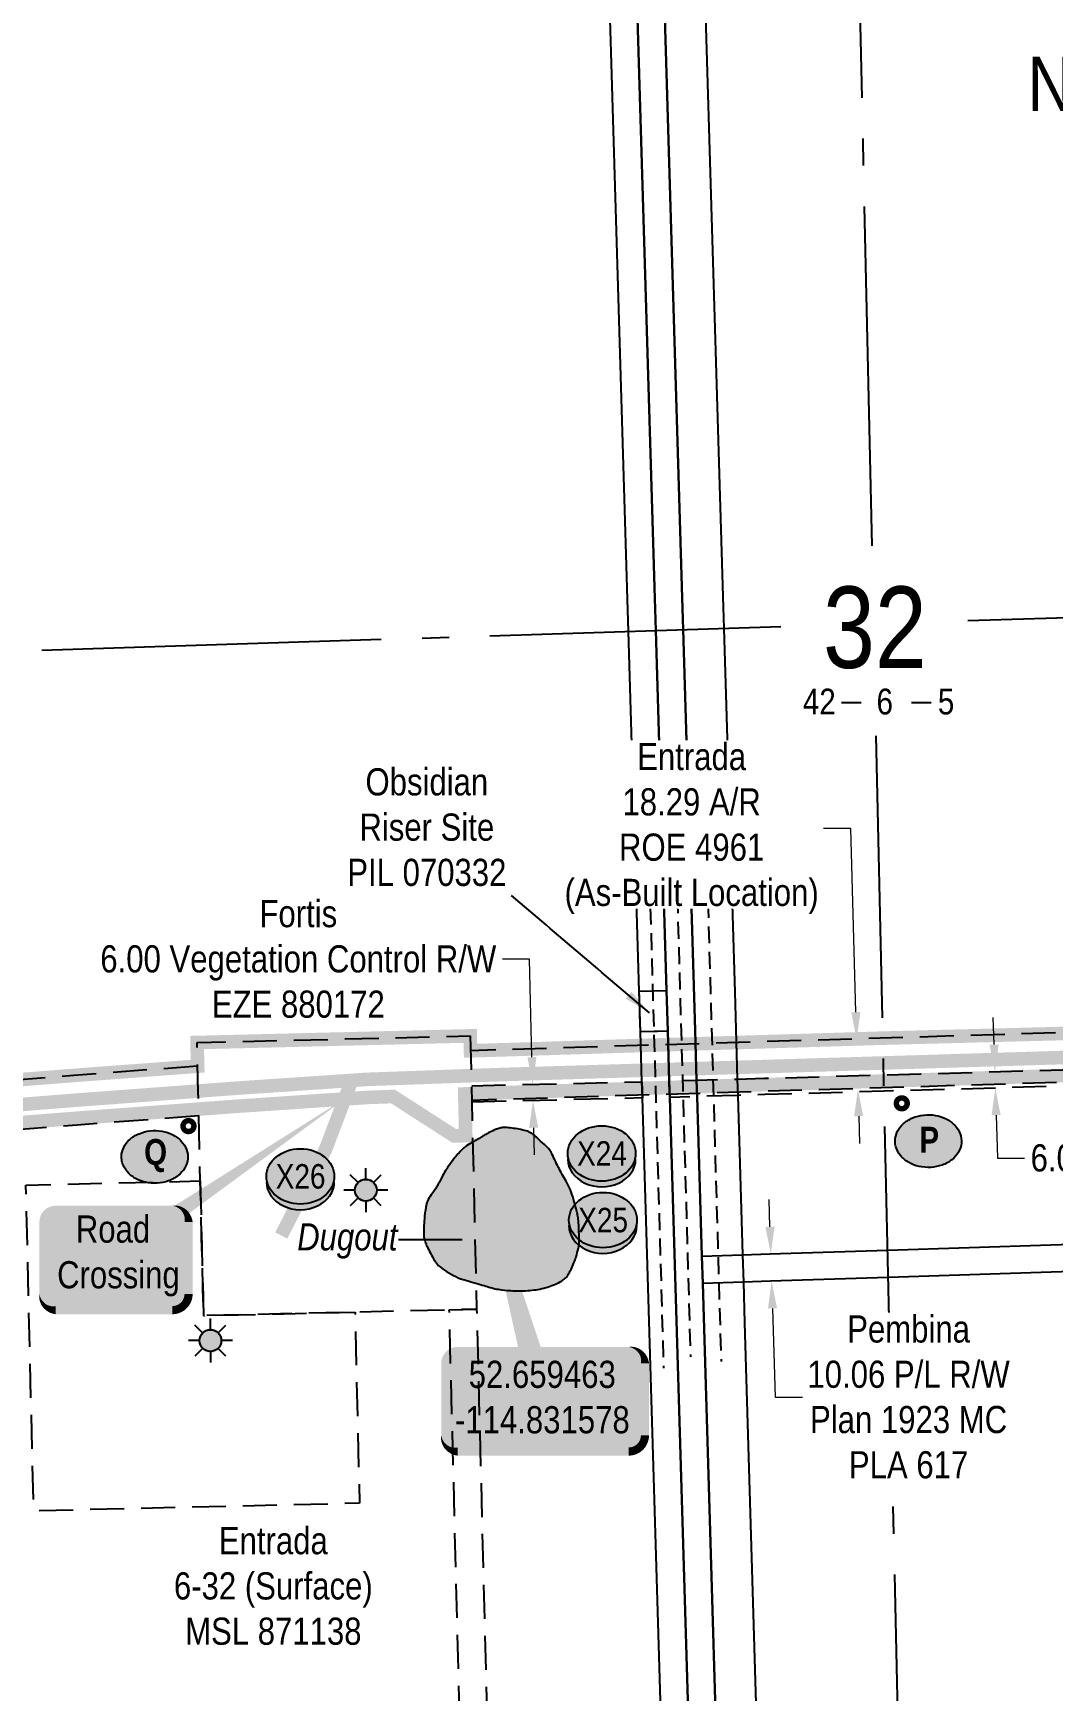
# Model space of a CAD drawing. Extents: x 643442 to 651909, y 5835058 to 5841090.
# Drawn here: x 646495 to 646870, y 5836394 to 5837005 of the extents above; entities that cross this region are included whole.
import ezdxf
from ezdxf.enums import TextEntityAlignment as Align

# ---------------------------------------------------------------- set-up
doc = ezdxf.new("R2010")
doc.units = 0
doc.header["$LTSCALE"] = 5
doc.header["$PDSIZE"] = 0.5
for name, pattern in [('CENTERLINEX3', [5, 2.5, -1, 0.5, -1]), ('foc-ACCESSROAD', [3.75, 2.5, -1.25]), ('foc-FLOWLINE', [3.75, 2.5, -1.25]), ('foc-QUARTERLINE', [33, 25, -3, 2, -3]), ('UG_PIPE', [1.875, 1.25, -0.625])]:
    doc.linetypes.add(name, pattern=pattern)
doc.layers.get('Defpoints').update_dxf_attribs({"color": 9})
for name, color, linetype in [('10', 1, 'Continuous'), ('9', 3, 'Continuous'), ('AS-PIPE-UG', 44, 'UG_PIPE'), ('AS-ROADS', 254, 'Continuous'), ('C-RW', 13, 'Continuous'), ('C-SYMBOL', 7, 'Continuous'), ('C-WS', 13, 'foc-ACCESSROAD'), ('CG-NOTES', 7, 'Continuous'), ('DETAIL-T', 7, 'Continuous'), ('F-AR', 190, 'foc-ACCESSROAD'), ('F-EZE', 190, 'foc-FLOWLINE'), ('F-FLOWLINE', 190, 'foc-FLOWLINE'), ('F-RW', 190, 'Continuous'), ('F-WS', 190, 'foc-ACCESSROAD'), ('F-WS-S', 8, 'Continuous'), ('L-SECLBL', 7, 'Continuous'), ('L-SECQ', 8, 'foc-QUARTERLINE'), ('P-CROSSINGS', 250, 'Continuous'), ('P-PROPOSED-WL1', 10, 'Continuous'), ('PIL', 7, 'Continuous'), ('T-WATER', 160, 'Continuous'), ('T-WATER-H', 133, 'Continuous'), ('T-WATER-T', 170, 'Continuous')]:
    doc.layers.add(name, color=color, linetype=linetype)
doc.layers.add('AS-TRAPPER BOUNDARY', color=7, linetype='CENTERLINEX3', true_color=0xb85c00, transparency=0.6)
for name, color, linetype, lineweight in [('C-WS-T', 13, 'Continuous', 9), ('F-AR-T', 190, 'Continuous', 9), ('F-RW-T', 190, 'Continuous', 9), ('F-VCE-T', 190, 'Continuous', 9), ('F-WS-T', 190, 'Continuous', 9)]:
    doc.layers.add(name, color=color, linetype=linetype, lineweight=lineweight)
doc.styles.add('100L', font='ARIALN.TTF', dxfattribs={"height": 11})
doc.styles.add('175L', font='ARIALN.TTF', dxfattribs={"height": 20})
doc.styles.add('80', font='ARIALN.TTF', dxfattribs={"height": 10})
doc.styles.add('80CG', font='ARIALN.TTF', dxfattribs={"height": 10})
doc.styles.add('80L', font='ARIALN.TTF', dxfattribs={"height": 10})
doc.styles.add('BOLD', font='ARIALNB.TTF')
doc.styles.add('Crossing', font='ARIALN.TTF', dxfattribs={"height": 10})
doc.styles.add('SIMPLEX', font='ARIALN.TTF')
doc.dimstyles.new('Compass 5 000', dxfattribs={"dimscale": 5, "dimtxt": 9, "dimasz": 2, "dimexe": 0.2, "dimexo": 0.0625, "dimgap": 0.5, "dimtad": 0, "dimtih": 1, "dimtoh": 1, "dimzin": 0, "dimdsep": 46, "dimtxsty": '80CG', "dimcen": 0.1, "dimse1": 1, "dimse2": 1, "dimclrd": 256, "dimclrt": 256, "dimaunit": 1, "dimadec": 4, "dimazin": 0, "dimtfac": 0.06, "dimtofl": 0, "dimtmove": 0, "dimatfit": 1, "dimfxl": 0.2, "dimtolj": 1, "dimtzin": 0, "dimlwd": -1, "dimarcsym": 0})

# ---------------------------------------------------------------- blocks, each defined once
blk = doc.blocks.new('L-SECLBL')
at = {"layer": '9', "color": 7}
for p, q in [((-5.08, -27.83), (-12.29, -27.83)), ((20.7, -27.83), (13.5, -27.83))]:
    blk.add_line(p, q, dxfattribs=at)
at = {"layer": '10', "color": 2, "style": 'SIMPLEX'}
blk.add_attdef('SEC', text='', height=30, dxfattribs=at).set_placement((0, 0), align=Align.MIDDLE)
at = {"layer": '10', "color": 5, "style": '80L'}
blk.add_attdef('TWP', text='', height=9.5, dxfattribs=at).set_placement((-14.43, -27.37), align=Align.MIDDLE_RIGHT)
blk.add_attdef('RGE', text='', height=9.5, dxfattribs=at).set_placement((3.62, -27.37), align=Align.MIDDLE_CENTER)
blk.add_attdef('MER', text='', height=9.5, dxfattribs=at).set_placement((23.17, -27.37), align=Align.MIDDLE_LEFT)
blk = doc.blocks.new('xing2')
h = blk.add_hatch(color=50)
h.dxf.hatch_style = 1
edge = h.paths.add_edge_path()
edge.add_ellipse((0, 0), major_axis=(-12.5, 0), ratio=0.816297, start_angle=0, end_angle=360)
h = blk.add_hatch(color=250)
h.dxf.hatch_style = 1
edge = h.paths.add_edge_path()
edge.add_ellipse((0, -2.05), major_axis=(-12.5, 0), ratio=0.816297, start_angle=0, end_angle=180)
edge.add_line((12.5, -2.05), (12.5, 0))
edge.add_ellipse((0, 0), major_axis=(-12.5, 0), ratio=0.816297, start_angle=0, end_angle=180, ccw=False)
edge.add_line((-12.5, 0), (-12.5, -2.05))
at = {"color": 250}
blk.add_ellipse((0, 0), major_axis=(-12.5, 0), ratio=0.816297, dxfattribs=at)
blk.add_ellipse((0, -2.05), major_axis=(-12.5, 0), ratio=0.816297, start_param=0, end_param=3.141593, dxfattribs=at)
at = {"color": 250, "style": 'Crossing'}
blk.add_attdef('CROSSING', text='', height=9, dxfattribs=at).set_placement((0.09, 0.02), align=Align.MIDDLE_CENTER)
at = {"color": 250, "style": 'Crossing', "flags": 1}
for tag, p in [('OWNER', (0.09, -12.49)), ('DESCRIPTION', (0.09, -25.77)), ('LOCATION', (0.09, -39.3)), ('DWG_REF', (0.09, -52.84))]:
    blk.add_attdef(tag, text='', height=9, dxfattribs=at).set_placement(p, align=Align.MIDDLE_CENTER)
blk = doc.blocks.new('GAS')
h = blk.add_hatch(color=255)
h.dxf.hatch_style = 1
edge = h.paths.add_edge_path()
edge.add_arc((0, 0), 0.9, 0, 360)
for p, q in [((0, 0.81), (0, 1.62)), ((-0.81, 0), (-1.62, 0)), ((-0.57, 0.57), (-1.14, 1.14)), ((0.57, 0.57), (1.14, 1.14)), ((1.62, 0), (0.81, 0)), ((-0.57, -0.57), (-1.14, -1.14)), ((0, -0.81), (0, -1.62)), ((1.14, -1.14), (0.57, -0.57))]:
    blk.add_line(p, q)
blk.add_circle((0, 0), 0.8)
blk = doc.blocks.new('*D443')
at = {"layer": 'Defpoints', "color": 0, "transparency": 16777216}
for p in [(646678.84, 5836617.79), (646686.44, 5836617.97), (646686.59, 5836611.97)]:
    blk.add_point(p, dxfattribs=at)
at = {"layer": 'F-VCE-T', "transparency": 16777216}
for p, q in [((646677.73, 5836663.91), (646667.73, 5836663.91)), ((646678.6, 5836627.78), (646677.73, 5836663.91)), ((646679.23, 5836601.79), (646679.47, 5836591.79))]:
    blk.add_line(p, q, dxfattribs=at)
for points in [[(646680.27, 5836627.82), (646676.94, 5836627.74), (646678.84, 5836617.79)], [(646680.9, 5836601.83), (646677.57, 5836601.75), (646678.99, 5836611.78)]]:
    blk.add_solid(points, dxfattribs=at)
at = {"layer": 'F-VCE-T', "transparency": 16777216, "insert": (646592.57, 5836663.91), "char_height": 10, "attachment_point": 5, "style": '80CG'}
blk.add_mtext('\\A1;Fortis\\P6.00 Vegetation Control R/W\\PEZE 880172', dxfattribs=at)
blk = doc.blocks.new('*D461')
at = {"layer": 'Defpoints', "color": 0, "transparency": 16777216}
for p in [(646781.98, 5836633.92), (646798.13, 5836634.36), (646782.48, 5836615.61)]:
    blk.add_point(p, dxfattribs=at)
at = {"layer": 'F-AR-T', "transparency": 16777216}
for p, q in [((646796.01, 5836711.95), (646786.01, 5836711.95)), ((646797.86, 5836644.36), (646796.01, 5836711.95)), ((646798.91, 5836606.05), (646799.18, 5836596.06))]:
    blk.add_line(p, q, dxfattribs=at)
for points in [[(646799.53, 5836644.4), (646796.19, 5836644.31), (646798.13, 5836634.36)], [(646800.57, 5836606.1), (646797.24, 5836606.01), (646798.63, 5836616.05)]]:
    blk.add_solid(points, dxfattribs=at)
at = {"layer": 'F-AR-T', "transparency": 16777216, "insert": (646737.4, 5836711.95), "char_height": 10, "attachment_point": 5, "style": '80CG', "bg_fill": 3, "box_fill_scale": 1.1, "bg_fill_color": 256, "bg_fill_true_color": 13158600, "bg_fill_transparency": 0}
blk.add_mtext('\\A1;Entrada\\P18.29 A/R\\PROE 4961\\P(As-Built Location)', dxfattribs=at)
blk = doc.blocks.new('*D462')
at = {"layer": 'Defpoints', "color": 0, "transparency": 16777216}
for p in [(646769.93, 5836555.45), (646766.86, 5836545.3), (646770.25, 5836545.4)]:
    blk.add_point(p, dxfattribs=at)
at = {"layer": 'F-RW-T', "transparency": 16777216}
for p, q in [((646766.24, 5836565.34), (646765.92, 5836575.33)), ((646767.18, 5836535.3), (646768.2, 5836502.65)), ((646768.2, 5836502.65), (646778.2, 5836502.65))]:
    blk.add_line(p, q, dxfattribs=at)
for points in [[(646767.9, 5836565.39), (646764.57, 5836565.28), (646766.55, 5836555.34)], [(646768.84, 5836535.35), (646765.51, 5836535.25), (646766.86, 5836545.3)]]:
    blk.add_solid(points, dxfattribs=at)
at = {"layer": 'F-RW-T', "transparency": 16777216, "insert": (646817.28, 5836502.65), "char_height": 10, "attachment_point": 5, "style": '80CG', "bg_fill": 3, "box_fill_scale": 1.1, "bg_fill_color": 256, "bg_fill_true_color": 13158600, "bg_fill_transparency": 0}
blk.add_mtext('\\A1;Pembina\\P10.06 P/L R/W\\PPlan 1923 MC\\PPLA 617', dxfattribs=at)
blk = doc.blocks.new('*D464')
at = {"layer": 'Defpoints', "color": 0, "transparency": 16777216}
for p in [(646870.67, 5836623.03), (646849.22, 5836616.42), (646870.84, 5836617.03)]:
    blk.add_point(p, dxfattribs=at)
at = {"layer": 'F-VCE-T', "transparency": 16777216}
for p, q in [((646848.76, 5836632.41), (646848.48, 5836642.41)), ((646849.51, 5836606.42), (646849.96, 5836590.64)), ((646849.96, 5836590.64), (646859.96, 5836590.64))]:
    blk.add_line(p, q, dxfattribs=at)
for points in [[(646850.43, 5836632.46), (646847.1, 5836632.36), (646849.05, 5836622.42)], [(646851.17, 5836606.47), (646847.84, 5836606.37), (646849.22, 5836616.42)]]:
    blk.add_solid(points, dxfattribs=at)
at = {"layer": 'F-VCE-T', "transparency": 16777216, "insert": (646935.11, 5836590.64), "char_height": 10, "attachment_point": 5, "style": '80CG', "bg_fill": 3, "box_fill_scale": 1.1, "bg_fill_color": 256, "bg_fill_true_color": 13158600, "bg_fill_transparency": 0}
blk.add_mtext('\\A1;Fortis\\P6.00 Vegetation Control R/W\\PEZE 880172', dxfattribs=at)
blk = doc.blocks.new('*U688')
h = blk.add_hatch(color=254)
edge = h.paths.add_edge_path()
edge.add_line((-31.5, -20), (31.5, -20))
edge.add_arc((31.5, -14), 6, 270, 360)
edge.add_line((37.5, -14), (37.5, 12.5))
edge.add_arc((31.5, 12.5), 6, 0, 90)
edge.add_line((31.5, 18.5), (-31.5, 18.5))
edge.add_arc((-31.5, 12.5), 6, 90, 180)
edge.add_line((-37.5, 12.5), (-37.5, -14))
edge.add_arc((-31.5, -14), 6, 180, 270)
at = {"color": 1, "flags": 128}
blk.add_lwpolyline([(-25.91, 93.88, 0, 10, 0), (0, 0, 5, 5, 0)], format="xyseb", dxfattribs=at)
blk.add_lwpolyline([(-31.5, -20, 3, 3, 0), (31.5, -20, 3, 3, 0.414214), (37.5, -14, 3, 3, 0), (37.5, 12.5, 3, 0, 0.414214), (31.5, 18.5, 0, 0, 0), (-31.5, 18.5, 0, 0, 0.414214), (-37.5, 12.5, 0, 0, 0), (-37.5, -14, 0, 3, 0.414214)], format="xyseb", close=True, dxfattribs=at)
at = {"color": 1, "style": '80'}
blk.add_attdef('ENTER_TEXT_001', (-36.33, -4.99), '', height=10, dxfattribs=at)
blk = doc.blocks.new('*U681')
h = blk.add_hatch(color=59)
edge = h.paths.add_edge_path()
edge.add_line((-21.5, -20), (21.5, -20))
edge.add_arc((21.5, -14), 6, 270, 360)
edge.add_line((27.5, -14), (27.5, 12.5))
edge.add_arc((21.5, 12.5), 6, 0, 90)
edge.add_line((21.5, 18.5), (-21.5, 18.5))
edge.add_arc((-21.5, 12.5), 6, 90, 180)
edge.add_line((-27.5, 12.5), (-27.5, -14))
edge.add_arc((-21.5, -14), 6, 180, 270)
at = {"color": 1, "flags": 128}
blk.add_lwpolyline([(85.67, 58.31, 0, 7.5, 0), (0, 0, 0, 0, 0)], format="xyseb", dxfattribs=at)
blk.add_lwpolyline([(-21.5, -20, 3, 3, 0), (21.5, -20, 3, 3, 0.414214), (27.5, -14, 3, 3, 0), (27.5, 12.5, 3, 0, 0.414214), (21.5, 18.5, 0, 0, 0), (-21.5, 18.5, 0, 0, 0.414214), (-27.5, 12.5, 0, 0, 0), (-27.5, -14, 0, 3, 0.414214)], format="xyseb", close=True, dxfattribs=at)
at = {"color": 1, "style": '80'}
blk.add_attdef('ENTER_TEXT_001', (-36.33, -4.99), '', height=10, dxfattribs=at)
blk = doc.blocks.new('Route_Letters')
h = blk.add_hatch(color=255)
h.dxf.hatch_style = 1
edge = h.paths.add_edge_path()
edge.add_ellipse((-0.12, 0.46), major_axis=(-11.97, 0), ratio=0.789318, start_angle=0, end_angle=360)
at = {"color": 5}
blk.add_open_spline([(-12.34, 0.46), (-12.34, -0.25), (-12.24, -0.97), (-11.72, -2.79), (-11.14, -3.88), (-9.56, -5.81), (-8.54, -6.66), (-6.22, -8.02), (-4.9, -8.54), (-2.12, -9.17), (-0.66, -9.3), (2.22, -9.13), (3.64, -8.84), (6.27, -7.89), (7.48, -7.22), (9.54, -5.6), (10.38, -4.64), (11.6, -2.54), (11.97, -1.4), (12.18, 0.91), (12.02, 2.08), (11.2, 4.3), (10.54, 5.35), (8.8, 7.2), (7.72, 7.99), (5.29, 9.24), (3.93, 9.68), (1.11, 10.18), (-0.35, 10.23), (-3.22, 9.91), (-4.61, 9.55), (-7.16, 8.47), (-8.32, 7.75), (-10.24, 6.02), (-11, 5.02), (-12.05, 2.86), (-12.32, 1.7), (-12.34, 0.52), (-12.34, 0.49), (-12.34, 0.46)], degree=3, knots=[0, 0, 0, 0, 0.219529, 0.219529, 0.575727, 0.575727, 0.931924, 0.931924, 1.288121, 1.288121, 1.644318, 1.644318, 2.000515, 2.000515, 2.356712, 2.356712, 2.712909, 2.712909, 3.069107, 3.069107, 3.425304, 3.425304, 3.781501, 3.781501, 4.137698, 4.137698, 4.493895, 4.493895, 4.850092, 4.850092, 5.20629, 5.20629, 5.562487, 5.562487, 5.918684, 5.918684, 6.274881, 6.274881, 6.283185, 6.283185, 6.283185, 6.283185], dxfattribs=at)
at = {"color": 14, "style": 'BOLD'}
blk.add_attdef('A', text='', height=9.5, dxfattribs=at).set_placement((0.22, 0.98), align=Align.MIDDLE)
blk = doc.blocks.new('AA')
at = {"const_width": 4}
blk.add_lwpolyline([(-1, 0, 1), (1, 0, 1)], format="xyb", close=True, dxfattribs=at)
blk.add_circle((0, 0), 2)

msp = doc.modelspace()

# ---------------------------------------------------------------- hatches: boundary and pattern name
at = {"layer": 'P-PROPOSED-WL1'}
h = msp.add_hatch(color=256, dxfattribs=at)
h.dxf.hatch_style = 1
h.paths.add_polyline_path([(646628.132, 5836615.829), (646650.713, 5836601.296), (646651.669, 5836601.33), (646651.44, 5836611.12), (646651.31, 5836616.678), (646706.621, 5836618.432), (646873.66, 5836623.498), (647080.29, 5836627.693), (647276.663, 5836633.542), (647277.29, 5836628.555), (647276.763, 5836628.543), (647080.415, 5836622.694), (646873.787, 5836618.5), (646708.628, 5836613.491), (646656.425, 5836611.838), (646656.439, 5836611.237), (646656.783, 5836596.51), (646649.325, 5836596.243), (646626.744, 5836610.776), (646618.19, 5836610.47), (646569.809, 5836607.198), (646511.178, 5836602.816), (646485.305, 5836600.784), (646450.204, 5836600.601), (646396.274, 5836599.144), (646324.754, 5836597.136), (646243.193, 5836595.495), (646178.066, 5836593.124), (646119.179, 5836592.031), (646061.042, 5836588.956), (646030.569, 5836584.657), (646007.281, 5836580.505), (646007.174, 5836585.564), (646029.78, 5836589.595), (646060.56, 5836593.938), (646119, 5836597.029), (646177.929, 5836598.123), (646243.052, 5836600.493), (646324.633, 5836602.135), (646396.136, 5836604.142), (646450.123, 5836605.6), (646485.096, 5836605.783), (646510.796, 5836607.801), (646569.454, 5836612.185), (646617.932, 5836615.464)])
at = {"layer": 'T-WATER-H'}
h = msp.add_hatch(color=256, dxfattribs=at)
h.dxf.hatch_style = 1
edge = h.paths.add_edge_path()
edge.add_arc((646675.065, 5836595.154), 5.687, 55.581428, 75.538336)
edge.add_arc((646666.125, 5836560.489), 41.486, 75.538336, 82.895305)
edge.add_arc((646665.679, 5836556.913), 45.09, 82.895305, 86.188137)
edge.add_arc((646668.377, 5836597.402), 4.511, 86.188137, 96.611304)
edge.add_arc((646668.844, 5836593.376), 8.564, 96.611304, 106.494852)
edge.add_arc((646669.734, 5836590.368), 11.701, 106.494852, 114.947481)
edge.add_arc((646690.224, 5836546.322), 60.28, 114.947481, 117.28513)
edge.add_arc((646672.784, 5836580.133), 22.236, 117.28513, 121.134489)
edge.add_arc((646694.924, 5836543.481), 65.056, 121.134489, 122.239294)
edge.add_arc((646607.709, 5836681.766), 98.435, 301.341137, 302.239296, ccw=False)
edge.add_arc((646643.436, 5836623.1), 29.746, 297.526976, 301.341137, ccw=False)
edge.add_arc((646673.835, 5836564.772), 36.028, 117.526981, 120.992542)
edge.add_arc((646661.614, 5836585.117), 12.294, 120.992542, 134.379285)
edge.add_arc((646676.868, 5836569.529), 34.104, 134.379285, 142.405131)
edge.add_arc((646710.27, 5836543.811), 76.261, 142.405131, 144.991314)
edge.add_arc((646670.825, 5836571.439), 28.102, 144.991314, 149.252243)
edge.add_arc((646679.137, 5836566.494), 37.774, 149.252243, 153.269705)
edge.add_arc((646576.429, 5836618.219), 77.223, 330.460196, 333.269704, ccw=False)
edge.add_arc((646623.684, 5836591.44), 22.908, 321.18664, 330.460196, ccw=False)
edge.add_arc((646650.828, 5836569.606), 11.928, 141.18664, 154.051264)
edge.add_arc((646644.171, 5836572.845), 4.524, 154.051264, 169.586004)
edge.add_arc((646698.164, 5836562.922), 59.421, 169.586004, 173.860362)
edge.add_arc((646691.833, 5836563.603), 53.055, 173.860362, 181.382454)
edge.add_arc((646646.48, 5836562.509), 7.688, 181.382454, 201.227619)
edge.add_arc((646662.835, 5836568.861), 25.233, 201.227619, 205.291166)
edge.add_arc((646692.764, 5836583.003), 58.336, 205.291166, 207.963396)
edge.add_arc((646705.747, 5836589.895), 73.034, 207.963396, 210.480937)
edge.add_arc((646652.519, 5836558.566), 11.271, 210.480937, 216.892274)
edge.add_arc((646648.49, 5836555.542), 6.233, 216.892274, 233.147011)
edge.add_arc((646663.305, 5836575.307), 30.934, 233.147011, 240.423958)
edge.add_arc((646684.464, 5836612.59), 73.803, 240.423958, 243.449119)
edge.add_arc((646654.476, 5836552.577), 6.715, 243.449119, 253.489776)
edge.add_arc((646738.02, 5836834.43), 300.688, 253.489776, 253.998714)
edge.add_arc((646485.778, 5835954.832), 614.363, 73.642663, 73.99871, ccw=False)
edge.add_arc((646439.008, 5835795.483), 780.433, 73.423239, 73.642663, ccw=False)
edge.add_arc((646783.239, 5836951.897), 426.127, 253.423243, 253.72019)
edge.add_arc((646668.724, 5836559.774), 17.625, 253.72019, 261.745654)
edge.add_arc((646675.146, 5836604.041), 62.355, 261.745654, 266.009935)
edge.add_arc((646673.935, 5836586.683), 44.955, 266.009935, 270)
edge.add_arc((646673.935, 5836585.951), 44.223, 270, 274.02297)
edge.add_arc((646674.392, 5836579.453), 37.709, 274.02297, 278.740865)
edge.add_arc((646675.253, 5836573.851), 32.041, 278.740865, 283.859322)
edge.add_arc((646677.833, 5836563.397), 21.273, 283.859322, 288.875273)
edge.add_arc((646670.34, 5836585.312), 44.434, 288.875273, 292.345371)
edge.add_arc((646680.16, 5836561.423), 18.605, 292.345371, 300.126262)
edge.add_arc((646685.974, 5836551.403), 7.021, 300.126262, 312.808568)
edge.add_arc((646686.2, 5836551.159), 6.689, 312.808568, 326.293376)
edge.add_arc((646677.327, 5836557.078), 17.354, 326.293375, 334.653229)
edge.add_arc((646654.027, 5836568.116), 43.137, 334.653229, 338.186536)
edge.add_arc((646666.151, 5836563.263), 30.078, 338.186536, 342.418214)
edge.add_arc((646655.246, 5836566.718), 41.517, 342.418214, 347.188109)
edge.add_arc((646686.356, 5836559.643), 9.613, 347.188109, 357.110551)
edge.add_arc((646672.123, 5836560.362), 23.864, 357.110551, 360)
edge.add_arc((646616.674, 5836560.362), 79.313, 360, 361.58482)
edge.add_arc((646588.676, 5836559.587), 107.321, 1.58482, 3.947645)
edge.add_arc((646670.25, 5836565.217), 25.554, 3.947645, 8.790995)
edge.add_arc((646673.884, 5836565.779), 21.876, 8.790995, 13.768826)
edge.add_arc((646609.493, 5836550), 88.172, 13.768826, 16.247689)
edge.add_arc((646600.383, 5836547.345), 97.661, 16.247689, 18.445565)
edge.add_arc((646682.391, 5836574.698), 11.212, 18.445565, 24.93544)
edge.add_arc((646667.713, 5836567.873), 27.399, 24.93544, 29.718784)
edge.add_arc((646845.641, 5836669.439), 177.477, 207.839817, 209.718785, ccw=False)
edge.add_arc((646764.094, 5836626.372), 85.256, 203.769052, 207.839817, ccw=False)
edge.add_arc((646677.715, 5836588.33), 9.129, 23.769052, 36.231006)
edge.add_arc((646680.983, 5836590.724), 5.078, 36.231006, 46.022802)
edge.add_arc((646620.173, 5836527.703), 92.654, 46.022801, 48.31249)
edge.add_arc((646476.111, 5836365.941), 309.266, 48.31249, 48.831485)
edge.add_arc((646662.651, 5836579.261), 25.889, 48.831487, 50.625359)
edge.add_arc((646676.394, 5836596.006), 4.226, 50.625359, 54.235207)
edge.add_arc((646661.109, 5836574.785), 30.379, 54.235208, 55.581428)

# ---------------------------------------------------------------- linework, layer by layer
at = {"layer": 'AS-PIPE-UG', "flags": 128}
for points in [[(646730.481, 5836743.249), (646736.967, 5836517.434)], [(646720.559, 5836739.071), (646727.044, 5836513.256)], [(646741.759, 5836741.554), (646748.244, 5836515.739)]]:
    msp.add_lwpolyline(points, dxfattribs=at)
at = {"layer": 'AS-ROADS', "const_width": 5, "flags": 128}
for points in [[(647882.063, 5836655.889), (647612.829, 5836649.348), (647577.597, 5836648.618), (647513.888, 5836646.611), (647408.259, 5836642.963), (647355.502, 5836639.497), (647276.522, 5836637.685), (647080.186, 5836631.836), (646873.555, 5836627.642), (646668.969, 5836621.437), (646617.718, 5836619.604), (646569.16, 5836616.32), (646510.48, 5836611.934), (646484.923, 5836609.927)], [(646586.288, 5836562.122), (646602.502, 5836593.554), (646611.683, 5836617.763)]]:
    msp.add_lwpolyline(points, dxfattribs=at)
at = {"layer": 'AS-TRAPPER BOUNDARY', "const_width": 5, "flags": 128}
msp.add_lwpolyline([(646276.69, 5837642.204), (646370.877, 5837644.41), (646584.709, 5837649.413), (646604.837, 5837649.884), (646686.699, 5837651.802), (646696.757, 5837652.037), (646712.014, 5837652.395), (646727.039, 5837652.748), (646737.045, 5837652.983), (646785.254, 5837654.113), (647037.759, 5837662.065), (647139.939, 5837665.286), (647152.481, 5837588.45), (647154.153, 5837578.45), (647159.563, 5837545.37), (647170.922, 5837475.91), (647198.935, 5837250.928), (647204.315, 5837207.913), (647255.468, 5836801.884), (647274.995, 5836646.797), (646807.844, 5836634.798), (646807.844, 5836634.798), (646763.82, 5836633.463), (646753.821, 5836633.16), (646738.818, 5836632.705), (646728.758, 5836632.4), (646655.996, 5836630.124), (646655.868, 5836635.627), (646555.304, 5836633.185), (646555.508, 5836624.47), (646509.781, 5836621.052), (646484.54, 5836619.071), (646449.909, 5836618.889), (646395.77, 5836617.427), (646324.313, 5836615.421), (646242.676, 5836613.778), (646217.848, 5836612.875), (646214.853, 5836622.31), (646197.251, 5836677.77), (646165.647, 5836766.949), (646133.677, 5836857.156), (646130.361, 5836863.434)], dxfattribs=at)
at = {"layer": 'C-RW', "flags": 128}
for points in [[(646754.859, 5835433.01), (646744.113, 5835789.093), (646742.934, 5835825.34), (646741.81, 5835860.198), (646738.181, 5835979.584), (646719.287, 5836612.758), (646719.108, 5836618.759), (646718.56, 5836637.115), (646718.119, 5836652.058), (646714.16, 5836784.539), (646713.802, 5836796.365), (646689.519, 5837609.88)], [(646699.565, 5837610.359), (646723.855, 5836796.642), (646724.199, 5836784.862), (646728.173, 5836652.298), (646728.608, 5836637.347), (646729.134, 5836619.002), (646729.328, 5836613.001), (646748.24, 5835979.927), (646751.862, 5835860.507), (646753.003, 5835824.175), (646764.879, 5835433.297)]]:
    msp.add_lwpolyline(points, dxfattribs=at)
at = {"layer": 'C-WS', "flags": 128}
msp.add_lwpolyline([(646728.173, 5836652.298), (646728.608, 5836637.347), (646718.56, 5836637.115), (646718.119, 5836652.058), (646728.173, 5836652.298)], close=True, dxfattribs=at)
at = {"layer": 'F-AR', "flags": 128}
for points in [[(647358.742, 5836648.874), (647355.097, 5836648.635), (647276.281, 5836646.827), (647079.957, 5836640.979), (646873.324, 5836636.784), (646668.667, 5836630.577), (646655.996, 5836630.124)], [(647359.066, 5836630.566), (647355.907, 5836630.358), (647276.763, 5836628.543), (647080.415, 5836622.694), (646873.787, 5836618.5), (646669.271, 5836612.297), (646656.425, 5836611.838)], [(646555.508, 5836624.47), (646509.781, 5836621.052), (646484.54, 5836619.071), (646449.909, 5836618.889), (646395.77, 5836617.427), (646324.313, 5836615.421), (646242.676, 5836613.778), (646177.564, 5836611.408), (646118.526, 5836610.312), (646059.278, 5836607.178), (646027.685, 5836602.721), (646006.891, 5836599.013)], [(646555.936, 5836606.161), (646511.178, 5836602.816), (646485.305, 5836600.784), (646450.204, 5836600.601), (646396.274, 5836599.144), (646324.754, 5836597.136), (646243.193, 5836595.495), (646178.066, 5836593.124), (646119.179, 5836592.031), (646061.042, 5836588.956), (646030.569, 5836584.657), (646007.281, 5836580.505)]]:
    msp.add_lwpolyline(points, dxfattribs=at)
at = {"layer": 'F-EZE', "flags": 128}
for points in [[(647276.906, 5836631.618), (647277.284, 5836628.622), (647274.57, 5836628.545), (646808.238, 5836615.246), (646764.402, 5836613.998), (646754.403, 5836613.713), (646739.398, 5836613.287), (646729.33, 5836613.001), (646729.138, 5836619.002), (646739.218, 5836619.288), (646754.223, 5836619.715), (646764.222, 5836619.999), (646808.105, 5836621.248), (647276.53, 5836634.606), (647276.906, 5836631.618)], [(646719.108, 5836618.759), (646719.287, 5836612.758), (646656.439, 5836611.237), (646656.298, 5836617.24), (646719.108, 5836618.759)]]:
    msp.add_lwpolyline(points, close=True, dxfattribs=at)
at = {"layer": 'F-FLOWLINE', "flags": 128}
msp.add_lwpolyline([(646664.916, 5835877.769), (646662.385, 5835977.001), (646648.161, 5836534.735), (646658.223, 5836534.971), (646672.439, 5835977.344), (646674.971, 5835878.004)], dxfattribs=at)
at = {"layer": 'F-RW', "flags": 128}
for points in [[(646764.879, 5835433.297), (646753.003, 5835824.175), (646751.862, 5835860.507), (646748.24, 5835979.927), (646729.328, 5836613.001), (646729.134, 5836619.002), (646728.608, 5836637.347), (646728.173, 5836652.298), (646724.199, 5836784.862), (646723.855, 5836796.642), (646699.565, 5837610.359)], [(646709.613, 5837610.729), (646733.897, 5836796.932), (646734.249, 5836785.185), (646738.669, 5836637.638), (646739.218, 5836619.288), (646739.398, 5836613.287), (646741.158, 5836554.544), (646741.46, 5836544.501), (646758.272, 5835980.269), (646760.835, 5835895.771), (646761.911, 5835860.819), (646761.957, 5835859.402), (646774.908, 5835434.177)], [(646774.908, 5835434.177), (646761.957, 5835859.402), (646761.911, 5835860.819), (646760.835, 5835895.771), (646758.272, 5835980.269), (646741.46, 5836544.501), (646741.158, 5836554.544), (646739.398, 5836613.287), (646739.218, 5836619.288), (646738.669, 5836637.638), (646734.249, 5836785.185), (646733.897, 5836796.932), (646709.613, 5837610.729)], [(646725.48, 5837582.015), (646748.897, 5836797.341), (646749.246, 5836785.667), (646753.264, 5836651.704), (646753.672, 5836638.066), (646754.223, 5836619.715), (646754.403, 5836613.713), (646756.161, 5836555.011), (646756.459, 5836544.97), (646756.906, 5836529.963), (646771.151, 5836051.988), (646773.297, 5835980.781), (646774.278, 5835948.591), (646775.385, 5835912.201), (646789.724, 5835440.854)], [(647222.606, 5836560.184), (646809.756, 5836546.637), (646766.461, 5836545.283), (646756.459, 5836544.97), (646741.46, 5836544.501), (646741.158, 5836554.544), (646756.161, 5836555.011), (646766.16, 5836555.328), (646809.534, 5836556.693), (647230.437, 5836570.497)]]:
    msp.add_lwpolyline(points, dxfattribs=at)
at = {"layer": 'F-WS', "flags": 128}
msp.add_lwpolyline([(646655.868, 5836635.627), (646656.298, 5836617.24), (646656.439, 5836611.237), (646658.223, 5836534.971), (646648.161, 5836534.735), (646613.449, 5836533.923), (646557.656, 5836532.619), (646556.496, 5836582.212), (646555.732, 5836614.89), (646555.304, 5836633.185), (646655.868, 5836635.627)], dxfattribs=at)
msp.add_lwpolyline([(646556.496, 5836582.212), (646557.656, 5836532.619), (646613.449, 5836533.923), (646615.095, 5836463.533), (646495.111, 5836460.726), (646492.305, 5836580.71), (646556.496, 5836582.212)], close=True, dxfattribs=at)
at = {"layer": 'L-SECQ', "flags": 128}
for points in [[(646803.84, 5836816.063), (646785.253, 5837654.114)], [(646839.07, 5836788.55), (647606.398, 5836811.264)], [(646003.454, 5836761.76), (646770.293, 5836786.345)], [(646822.238, 5835982.449), (646805.384, 5836746.103)]]:
    msp.add_lwpolyline(points, dxfattribs=at)
at = {"layer": 'PIL'}
msp.add_lwpolyline([(646728.173, 5836652.298), (646728.608, 5836637.347), (646718.56, 5836637.115), (646718.119, 5836652.058), (646728.173, 5836652.298)], close=True, dxfattribs=at)
at = {"layer": 'T-WATER', "flags": 128}
msp.add_lwpolyline([(646678.28, 5836599.846, 0.0872992), (646676.485, 5836600.661, 0.0321119), (646671.256, 5836601.657, 0.0143687), (646668.677, 5836601.904, 0.045511), (646667.858, 5836601.884, 0.0431519), (646666.412, 5836601.588, 0.0368983), (646664.799, 5836600.978, 0.0102003), (646662.591, 5836599.895, 0.0167976), (646661.287, 5836599.166, 0.0048207), (646660.22, 5836598.507, -0.003919), (646658.908, 5836597.695, -0.016644), (646657.184, 5836596.722, 0.0151225), (646655.283, 5836595.657, 0.0584772), (646653.015, 5836593.905, 0.0350337), (646649.845, 5836590.336, 0.0112848), (646647.807, 5836587.562, 0.018594), (646646.673, 5836585.807, 0.0175313), (646645.4, 5836583.485, -0.0122594), (646643.615, 5836580.146, -0.0404856), (646641.534, 5836577.082, 0.0561915), (646640.103, 5836574.825, 0.0678871), (646639.721, 5836573.663, 0.0186526), (646639.083, 5836569.277, 0.0328331), (646638.794, 5836562.323, 0.0868079), (646639.314, 5836559.725, 0.0177324), (646640.02, 5836558.081, 0.0116603), (646641.24, 5836555.649, 0.0109853), (646642.806, 5836552.849, 0.027982), (646643.505, 5836551.8, 0.0710438), (646644.752, 5836550.554, 0.0317623), (646648.037, 5836548.403, 0.0132005), (646651.475, 5836546.57, 0.0438387), (646652.568, 5836546.139, 0.0022207), (646655.132, 5836545.391, -0.0015536), (646658.799, 5836544.328, -0.0009574), (646661.665, 5836543.48, 0.0012957), (646663.783, 5836542.856, 0.035032), (646666.194, 5836542.332, 0.0186086), (646670.807, 5836541.837, 0.0174117), (646673.935, 5836541.728, 0.0175553), (646677.038, 5836541.837, 0.0205886), (646680.123, 5836542.182, 0.0223372), (646682.928, 5836542.743, 0.0218897), (646684.715, 5836543.267, 0.0151423), (646687.233, 5836544.214, 0.0339636), (646689.498, 5836545.331, 0.0553936), (646690.745, 5836546.252, 0.0589066), (646691.764, 5836547.448, 0.0364929), (646693.011, 5836549.649, 0.0154182), (646694.075, 5836552.086, 0.0184663), (646694.823, 5836554.177, 0.0208156), (646695.729, 5836557.512, 0.0433219), (646695.956, 5836559.159, 0.0126083), (646695.987, 5836560.362, 0.0069152), (646695.956, 5836562.555, 0.0103101), (646695.743, 5836566.976, 0.0211362), (646695.503, 5836569.122, 0.0217233), (646695.131, 5836570.985, 0.0108165), (646694.144, 5836574.669, 0.0095903), (646693.027, 5836578.245, 0.028325), (646692.558, 5836579.425, 0.0208743), (646691.508, 5836581.456, -0.0081987), (646688.706, 5836586.557, -0.0177639), (646686.07, 5836592.009, 0.0544292), (646685.079, 5836593.725, 0.0427508), (646684.509, 5836594.378, 0.009991), (646681.794, 5836596.895, 0.0022645), (646679.693, 5836598.749, 0.0078274), (646679.075, 5836599.273, 0.0157522), (646678.864, 5836599.435, 0.0058741)], format="xyb", close=True, dxfattribs=at)

# ---------------------------------------------------------------- block references
at = {"layer": 'CG-NOTES'}
ref = msp.add_blockref('*U681', (646524.709, 5836554.625), dxfattribs=dict(at, xscale=0.9989080846955231, yscale=0.9989080846955231, zscale=0.9989080846955231))
ref.add_attrib('ENTER_TEXT_001', 'Road', (646510.666, 5836559.515), dxfattribs={"layer": '0', "color": 1, "height": 9.9891, "style": '80'})
ref.add_attrib('ENTER_TEXT_002', ' Crossing', (646500.592, 5836542.69), dxfattribs={"layer": '0', "color": 1, "height": 9.9891, "style": '80'})
at = {"layer": 'CG-NOTES', "color": 6}
for p in [(646814.776, 5836610.79), (646552.134, 5836602.416)]:
    msp.add_blockref('AA', p, dxfattribs=at)
for p, values in [((646824.648, 5836596.424), {'A': 'P'}), ((646539.812, 5836590.607), {'A': 'Q'})]:
    msp.add_blockref('Route_Letters', p, dxfattribs=at).add_auto_attribs(values)
at = {"layer": 'DETAIL-T', "color": 2}
ref = msp.add_blockref('*U688', (646682.701, 5836502.591), dxfattribs=dict(at, xscale=1.000381145216328, yscale=1.000381145216328, zscale=1.000381145216328))
ref.add_attrib('ENTER_TEXT_001', '52.659463', (646655.31, 5836506.014), dxfattribs={"layer": '0', "color": 1, "height": 10.0038, "style": '80'})
ref.add_attrib('ENTER_TEXT_002', '-114.831578', (646650.25, 5836489.3), dxfattribs={"layer": '0', "color": 1, "height": 10.00381, "style": '80'})
at = {"layer": 'F-WS-S', "color": 3, "xscale": 4.998495049999953, "yscale": 4.998495049999953, "zscale": 4.998495049999953}
for p in [(646617.428, 5836578.805), (646560.207, 5836523.429)]:
    msp.add_blockref('GAS', p, dxfattribs=at)
at = {"layer": 'L-SECLBL', "color": 1}
msp.add_blockref('L-SECLBL', (646804.886, 5836786.087), dxfattribs=at).add_auto_attribs({'SEC': '32', 'TWP': '42', 'RGE': '6', 'MER': '5'})
at = {"layer": 'P-CROSSINGS', "color": 5, "xscale": 0.99969901, "yscale": 0.99969901, "zscale": 0.99969901}
for p, values in [((646593.337, 5836583.892), {'CROSSING': 'X26'}), ((646704.734, 5836567.804), {'CROSSING': 'X25'})]:
    msp.add_blockref('xing2', p, dxfattribs=at).add_auto_attribs(values)

# ---------------------------------------------------------------- texts
at = {"layer": 'C-SYMBOL', "color": 3, "style": '175L'}
msp.add_text('N.E.1/4 Sec. 32-42-6-W.5M.', height=20, dxfattribs=at).set_placement((647004.994, 5836970.168), align=Align.BOTTOM_CENTER)
at = {"layer": 'C-WS-T', "insert": (646639.901, 5836712.417), "char_height": 9.99699, "attachment_point": 5, "style": '80CG'}
msp.add_mtext('\\A1;Obsidian\\PRiser Site\\PPIL 070332', dxfattribs=at)
at = {"layer": 'F-WS-T', "insert": (646583.378, 5836433.056), "char_height": 9.99699, "width": 94.19311, "attachment_point": 5, "style": '80CG'}
msp.add_mtext('\\A1;Entrada\\P6-32 (Surface)\\PMSL 871138', dxfattribs=at)
at = {"layer": 'T-WATER-T', "insert": (646592.165, 5836566.623), "char_height": 9.99699, "attachment_point": 1, "style": '100L'}
msp.add_mtext_dynamic_manual_height_columns('{\\fArial Narrow|b0|i1|c0|p34;Dugout}', width=14.15199, gutter_width=55, heights=[0], dxfattribs=at)

# ---------------------------------------------------------------- leaders
at = {"layer": 'C-WS-T', "path_type": 1}
msp.add_leader([(646721.827, 5836644.124), (646671.099, 5836687.27)], dimstyle='Compass 5 000', override={"dimgap": 0.5, "dimtad": 0}, dxfattribs=at)
at = {"layer": 'T-WATER-T', "path_type": 1}
msp.add_leader([(646652.922, 5836560.596), (646629.495, 5836560.596)], dimstyle='Compass 5 000', override={"dimgap": 0.5, "dimtad": 0}, dxfattribs=at)

# ---------------------------------------------------------------- next in the draw order: dimensions: what is measured, and where the dimension line sits
at = {"layer": 'F-AR-T', "color": 5}
dim = msp.add_linear_dim(base=(646798.133, 5836634.36), p1=(646782.48, 5836615.607), p2=(646781.978, 5836633.918), angle=91.569382, text='Entrada\\P18.29 A/R\\PROE 4961\\P(As-Built Location)', dimstyle='Compass 5 000', override={"dimtfill": 1}, dxfattribs=at)
dim.commit()
dim.dimension.update_dxf_attribs({"geometry": '*D461', "text_midpoint": (646737.402, 5836711.95), "dimtype": 161})
at = {"layer": 'F-RW-T', "color": 5}
dim = msp.add_linear_dim(base=(646766.863, 5836545.296), p1=(646769.932, 5836555.446), p2=(646770.246, 5836545.402), angle=271.791387, text='Pembina\\P10.06 P/L R/W\\PPlan 1923 MC\\PPLA 617', dimstyle='Compass 5 000', override={"dimtfill": 1}, dxfattribs=at)
dim.commit()
dim.dimension.update_dxf_attribs({"geometry": '*D462', "text_midpoint": (646817.283, 5836502.647), "dimtype": 161})

# ---------------------------------------------------------------- next in the draw order: block references
at = {"layer": 'P-CROSSINGS', "color": 5, "xscale": 0.99969901, "yscale": 0.99969901, "zscale": 0.99969901}
msp.add_blockref('xing2', (646704.292, 5836592.326), dxfattribs=at).add_auto_attribs({'CROSSING': 'X24'})

# ---------------------------------------------------------------- next in the draw order: dimensions: what is measured, and where the dimension line sits
at = {"layer": 'F-VCE-T', "color": 3}
dim = msp.add_linear_dim(base=(646678.844, 5836617.785), p1=(646686.589, 5836611.967), p2=(646686.444, 5836617.969), angle=91.385487, text='Fortis\\P6.00 Vegetation Control R/W\\PEZE 880172', dimstyle='Compass 5 000', dxfattribs=at)
dim.commit()
dim.dimension.update_dxf_attribs({"geometry": '*D443', "text_midpoint": (646592.572, 5836663.905), "dimtype": 161})
dim = msp.add_linear_dim(base=(646849.22, 5836616.415), p1=(646870.673, 5836623.032), p2=(646870.844, 5836617.032), angle=271.63344, text='Fortis\\P6.00 Vegetation Control R/W\\PEZE 880172', dimstyle='Compass 5 000', override={"dimtfill": 1}, dxfattribs=at)
dim.commit()
dim.dimension.update_dxf_attribs({"geometry": '*D464', "text_midpoint": (646935.112, 5836590.644), "dimtype": 161})

doc.saveas('drawing.dxf')
